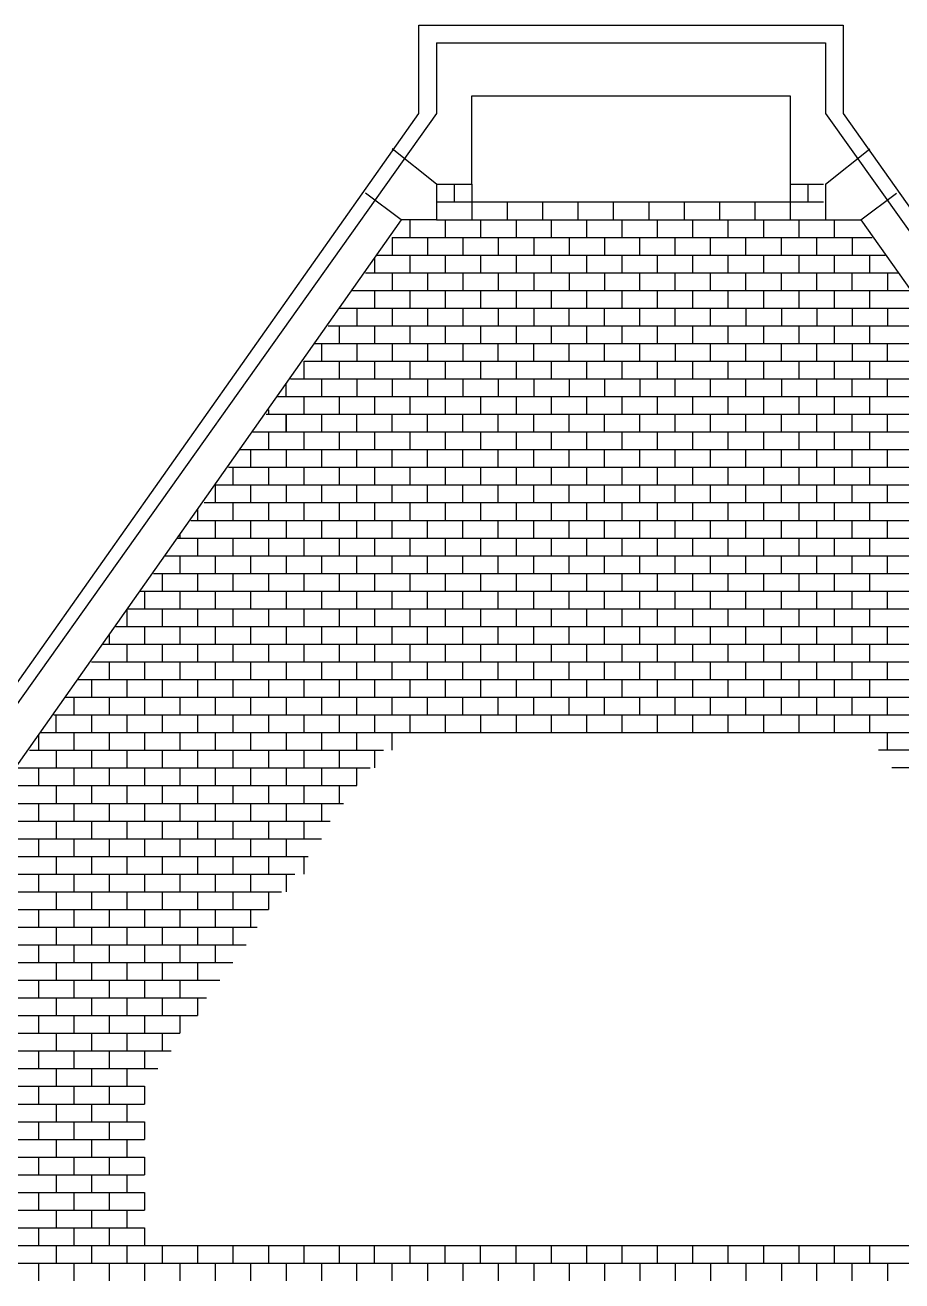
# Model space of a CAD drawing. Extents: x 11 to 301, y 47 to 228.
# Drawn here: x 212.2 to 261.8, y 157 to 228 of the extents above; entities that cross this region are included whole.
import ezdxf

# ---------------------------------------------------------------- set-up
doc = ezdxf.new("R2010")
doc.units = 0
doc.header["$MEASUREMENT"] = 0
doc.layers.add('OHNE_NAMEN', color=5, linetype='CONTINUOUS')

msp = doc.modelspace()

# ---------------------------------------------------------------- linework, layer by layer
at = {"layer": 'OHNE_NAMEN', "color": 5, "linetype": 'CONTINUOUS'}
for p, q in [((234.4999, 223), (234.4999, 227.9999)), ((234.4999, 227.9999), (258.5, 227.9999)), ((258.5, 227.9999), (258.5, 223)), ((195, 167.0001), (234.4999, 223)), ((258.5, 223), (297.9998, 167.0001))]:
    msp.add_line(p, q, dxfattribs=at)
at = {"layer": 'OHNE_NAMEN', "color": 7, "linetype": 'CONTINUOUS'}
for p, q in [((235.5, 227.0002), (235.501, 223.0018)), ((235.501, 227.0016), (257.501, 227.0016)), ((257.4999, 227.0002), (257.501, 223.0018)), ((237.4999, 224.0001), (255.5, 224.0001)), ((237.5002, 219.0009), (237.4999, 224.0001)), ((255.5, 224.0001), (255.5004, 219.0009)), ((235.5, 223), (195, 165.9999)), ((257.4999, 223), (297.9998, 165.9999)), ((235.5, 218.9999), (232.9998, 221.0001)), ((257.4999, 218.9999), (260, 221.0001)), ((235.5, 218.9999), (237.5002, 219.0009)), ((235.5, 218.9999), (235.5, 216.9999)), ((236.5001, 219.0009), (236.5001, 218.0011)), ((237.5006, 219.0013), (237.5006, 218.0015)), ((255.5, 219.0002), (257.375, 219.0002)), ((255.5011, 219.0016), (255.5011, 218.0018)), ((256.5001, 219.0009), (256.5001, 218.0011)), ((257.4999, 218.9999), (257.4999, 216.9999)), ((233.5001, 216.9999), (231.5002, 218.5)), ((235.5, 218.0001), (257.375, 218.0001)), ((237.5002, 218.0011), (237.5002, 217.001)), ((239.5001, 218.0011), (239.5001, 217.001)), ((241.5004, 218.0011), (241.5004, 217.001)), ((243.5003, 218.0011), (243.5003, 217.001)), ((245.5002, 218.0011), (245.5002, 217.001)), ((247.5001, 218.0011), (247.5001, 217.001)), ((249.5, 218.0011), (249.5, 217.001)), ((251.5002, 218.0011), (251.5002, 217.001)), ((253.5001, 218.0011), (253.5001, 217.001)), ((255.5004, 218.0011), (255.5004, 217.001)), ((259.5002, 216.9999), (261.5001, 218.5)), ((233.5001, 216.9999), (199.0002, 168.0002)), ((235.5, 216.9999), (233.5001, 216.9999)), ((234, 216.9999), (234, 215.9998)), ((235.5, 216.9999), (257.4999, 216.9999)), ((236.0002, 216.9999), (236.0002, 215.9998)), ((238.0001, 216.9999), (238.0001, 215.9998)), ((240, 216.9999), (240, 215.9998)), ((241.9999, 216.0005), (241.9999, 217.0003)), ((243.9998, 216.0005), (243.9998, 217.0003)), ((246.0001, 216.0005), (246.0001, 217.0003)), ((247.9999, 216.0005), (247.9999, 217.0003)), ((249.9999, 216.0005), (249.9999, 217.0003)), ((252.0001, 216.0005), (252.0001, 217.0003)), ((254, 216.0005), (254, 217.0003)), ((255.9999, 216.0005), (255.9999, 217.0003)), ((257.4999, 216.9999), (259.5002, 216.9999)), ((258.0001, 216.0005), (258.0001, 217.0003)), ((259.5002, 216.9999), (294.0001, 168.0002)), ((232.9998, 216.0002), (260.1249, 216.0002)), ((233.0002, 215.9998), (233.0002, 215.0001)), ((235.0001, 215.9998), (235.0001, 215.0001)), ((237, 215.9998), (237, 215.0001)), ((239.0002, 215.9998), (239.0002, 215.0001)), ((241.0001, 215.9998), (241.0001, 215.0001)), ((243, 215.9998), (243, 215.0001)), ((244.9999, 215.9998), (244.9999, 214.9997)), ((246.9998, 215.0004), (246.9998, 216.0002)), ((248.9997, 215.0004), (248.9997, 216.0002)), ((251, 215.0004), (251, 216.0002)), ((252.9999, 215.0004), (252.9999, 216.0002)), ((254.9998, 215.0004), (254.9998, 216.0002)), ((257, 215.0004), (257, 216.0002)), ((259.0003, 216.0005), (259.0003, 215.0008)), ((232.0001, 214.8752), (232.0001, 213.9999)), ((232.1249, 215.0001), (260.8749, 215.0001)), ((234, 214.9997), (234, 213.9999)), ((236.0002, 214.9997), (236.0002, 213.9999)), ((238.0001, 214.9997), (238.0001, 213.9999)), ((240, 214.9997), (240, 213.9999)), ((241.9999, 214.0003), (241.9999, 215.0001)), ((243.9998, 214.0003), (243.9998, 215.0001)), ((246.0001, 214.0003), (246.0001, 215.0001)), ((247.9999, 214.0003), (247.9999, 215.0001)), ((249.9999, 214.0003), (249.9999, 215.0001)), ((252.0001, 214.0003), (252.0001, 215.0001)), ((254, 214.0003), (254, 215.0001)), ((255.9999, 214.0003), (255.9999, 215.0001)), ((258.0001, 214.0003), (258.0001, 215.0001)), ((260, 214.0003), (260, 215.0001)), ((231.5002, 213.9999), (261.6249, 213.9999)), ((233.0002, 213.9996), (233.0002, 212.9998)), ((235.0001, 213.9996), (235.0001, 212.9998)), ((237, 213.9996), (237, 212.9998)), ((239.0002, 213.9996), (239.0002, 212.9998)), ((241.0001, 213.9996), (241.0001, 212.9998)), ((243, 213.9996), (243, 212.9998)), ((244.9999, 213.9999), (244.9999, 212.9998)), ((247.0002, 213.0005), (247.0002, 214.0003)), ((249.0001, 213.0005), (249.0001, 214.0003)), ((251, 213.0005), (251, 214.0003)), ((253.0002, 213.0005), (253.0002, 214.0003)), ((255.0001, 213.0005), (255.0001, 214.0003)), ((257, 213.0005), (257, 214.0003)), ((259.0003, 213.0005), (259.0003, 214.0003)), ((261.0005, 214.0007), (261.0005, 213.0009)), ((230.7502, 213.0002), (262.2501, 213.0002)), ((232.0001, 212.9998), (232.0001, 212)), ((234, 212.9998), (234, 212)), ((236.0002, 212.9998), (236.0002, 212)), ((238.0001, 212.9998), (238.0001, 212)), ((240, 212.9998), (240, 212)), ((241.9999, 212.0004), (241.9999, 213.0002)), ((243.9998, 212.0004), (243.9998, 213.0002)), ((246.0001, 212.0004), (246.0001, 213.0002)), ((247.9999, 212.0004), (247.9999, 213.0002)), ((249.9999, 212.0004), (249.9999, 213.0002)), ((252.0001, 212.0004), (252.0001, 213.0002)), ((254, 212.0004), (254, 213.0002)), ((255.9999, 212.0004), (255.9999, 213.0002)), ((258.0001, 212.0004), (258.0001, 213.0002)), ((260, 212.0004), (260, 213.0002)), ((230.0002, 212), (263.0001, 212)), ((230.9999, 211.9997), (230.9999, 210.9999)), ((232.9998, 211.9997), (232.9998, 210.9999)), ((234.9997, 211.9997), (234.9997, 210.9999)), ((237, 211.9997), (237, 210.9999)), ((238.9999, 211.9997), (238.9999, 210.9999)), ((240.9998, 211.9997), (240.9998, 210.9999)), ((242.9997, 211.0006), (242.9997, 212.0004)), ((244.9999, 211.0006), (244.9999, 212.0004)), ((246.9998, 211.0006), (246.9998, 212.0004)), ((248.9997, 211.0006), (248.9997, 212.0004)), ((251, 211.0006), (251, 212.0004)), ((253.0006, 212.0007), (253.0006, 211.001)), ((255.0001, 211.9997), (255.0001, 210.9999)), ((257, 211.9997), (257, 210.9999)), ((258.9999, 211.9997), (258.9999, 210.9999)), ((261.0002, 211.9997), (261.0002, 210.9999)), ((229.3751, 210.9999), (263.6252, 210.9999)), ((230.0002, 210.9999), (230.0002, 209.9998)), ((232.0001, 210.9999), (232.0001, 209.9998)), ((234, 210.9999), (234, 209.9998)), ((236.0002, 210.9999), (236.0002, 209.9998)), ((238.0001, 210.9999), (238.0001, 209.9998)), ((240, 210.9999), (240, 209.9998)), ((241.9999, 210.0005), (241.9999, 211.0003)), ((243.9998, 210.0005), (243.9998, 211.0003)), ((246.0001, 210.0005), (246.0001, 211.0003)), ((247.9999, 210.0005), (247.9999, 211.0003)), ((249.9999, 210.0005), (249.9999, 211.0003)), ((252.0001, 210.0005), (252.0001, 211.0003)), ((254, 210.0005), (254, 211.0003)), ((255.9999, 210.0005), (255.9999, 211.0003)), ((258.0001, 210.0005), (258.0001, 211.0003)), ((260, 210.0005), (260, 211.0003)), ((228.625, 210.0001), (264.3748, 210.0001)), ((229, 209.9998), (229, 209)), ((230.9999, 209.9998), (230.9999, 209)), ((232.9998, 209.9998), (232.9998, 209)), ((235.0001, 209.9998), (235.0001, 209)), ((237, 209.9998), (237, 209)), ((238.9999, 209.0004), (238.9999, 210.0001)), ((241.0001, 209.0004), (241.0001, 210.0001)), ((243, 209.0004), (243, 210.0001)), ((244.9999, 209.0004), (244.9999, 210.0001)), ((247.0002, 209.0004), (247.0002, 210.0001)), ((249.0004, 210.0005), (249.0004, 209.0007)), ((251, 209.0004), (251, 210.0001)), ((252.9999, 209.0004), (252.9999, 210.0001)), ((254.9998, 209.0004), (254.9998, 210.0001)), ((257, 209.0004), (257, 210.0001)), ((259.0003, 210.0005), (259.0003, 209.0007)), ((260.9998, 209.0004), (260.9998, 210.0001)), ((227.9999, 209), (265, 209)), ((227.9999, 209), (227.9999, 207.9999)), ((230.0002, 209), (230.0002, 207.9999)), ((232.0001, 209), (232.0001, 207.9999)), ((234, 209), (234, 207.9999)), ((236.0002, 209), (236.0002, 207.9999)), ((238.0001, 209), (238.0001, 207.9999)), ((240, 209), (240, 207.9999)), ((241.9999, 208.0006), (241.9999, 209.0004)), ((243.9998, 208.0006), (243.9998, 209.0004)), ((246.0001, 208.0006), (246.0001, 209.0004)), ((247.9999, 208.0006), (247.9999, 209.0004)), ((249.9999, 208.0006), (249.9999, 209.0004)), ((252.0001, 208.0006), (252.0001, 209.0004)), ((254, 208.0006), (254, 209.0004)), ((255.9999, 208.0006), (255.9999, 209.0004)), ((258.0001, 208.0006), (258.0001, 209.0004)), ((260, 208.0006), (260, 209.0004)), ((227.0002, 207.0001), (227.0002, 207.7501)), ((227.2499, 207.9999), (265.75, 207.9999)), ((229, 207.9999), (229, 207.0001)), ((230.9999, 207.9999), (230.9999, 207.0001)), ((232.9998, 207.9999), (232.9998, 207.0001)), ((235.0001, 207.9999), (235.0001, 207.0001)), ((237, 207.9999), (237, 207.0001)), ((239.0002, 207.9999), (239.0002, 207.0001)), ((241.0001, 207.9999), (241.0001, 207.0001)), ((243, 207.9999), (243, 207.0001)), ((244.9999, 207.9999), (244.9999, 207.0001)), ((246.9998, 207.9999), (246.9998, 207.0001)), ((249.0001, 207.0005), (249.0001, 208.0002)), ((251, 207.0005), (251, 208.0002)), ((253.0002, 207.0005), (253.0002, 208.0002)), ((255.0005, 208.0006), (255.0005, 207.0008)), ((257, 207.0005), (257, 208.0002)), ((258.9999, 207.0005), (258.9999, 208.0002)), ((261.0002, 207.0005), (261.0002, 208.0002)), ((226.4999, 207.0001), (266.5, 207.0001)), ((227.9999, 206.9998), (227.9999, 206)), ((230.0002, 206.9998), (230.0002, 206)), ((232.0001, 206.9998), (232.0001, 206)), ((234, 206.9998), (234, 206)), ((236.0002, 206.9998), (236.0002, 206)), ((238.0001, 206.9998), (238.0001, 206)), ((240, 206.9998), (240, 206)), ((241.9999, 206.0003), (241.9999, 207.0001)), ((243.9998, 206.0003), (243.9998, 207.0001)), ((246.0001, 206.0003), (246.0001, 207.0001)), ((247.9999, 206.0003), (247.9999, 207.0001)), ((249.9999, 206.0003), (249.9999, 207.0001)), ((252.0001, 206.0003), (252.0001, 207.0001)), ((254, 206.0003), (254, 207.0001)), ((255.9999, 206.0003), (255.9999, 207.0001)), ((258.0001, 206.0003), (258.0001, 207.0001)), ((260, 206.0003), (260, 207.0001)), ((225.8751, 206), (267.25, 206)), ((226, 206.2501), (226, 206)), ((226.9998, 205.0006), (226.9998, 206.0003)), ((227.0002, 206), (227.0002, 205.0002)), ((229, 206), (229, 205.0002)), ((230.9999, 205.0009), (230.9999, 206.0007)), ((233.0002, 205.0009), (233.0002, 206.0007)), ((235.0001, 205.0009), (235.0001, 206.0007)), ((237.0004, 205.0009), (237.0004, 206.0007)), ((239.0002, 205.0009), (239.0002, 206.0007)), ((241.0001, 205.0009), (241.0001, 206.0007)), ((243, 205.0009), (243, 206.0007)), ((245.0003, 205.0009), (245.0003, 206.0007)), ((247.0002, 205.0009), (247.0002, 206.0007)), ((249.0001, 205.0009), (249.0001, 206.0007)), ((251.0003, 205.0009), (251.0003, 206.0007)), ((253.0002, 205.0009), (253.0002, 206.0007)), ((255.0001, 205.0009), (255.0001, 206.0007)), ((257, 205.0009), (257, 206.0007)), ((259.0003, 205.0009), (259.0003, 206.0007)), ((260.9998, 205.0006), (260.9998, 206.0003)), ((225.1251, 204.9999), (267.8751, 204.9999)), ((226, 204.9999), (226, 204.0001)), ((227.9999, 204.9999), (227.9999, 204.0001)), ((230.0002, 204.9999), (230.0002, 204.0001)), ((232.0001, 204.9999), (232.0001, 204.0001)), ((234, 204.9999), (234, 204.0001)), ((236.0002, 204.9999), (236.0002, 204.0001)), ((238.0001, 204.9999), (238.0001, 204.0001)), ((240, 204.9999), (240, 204.0001)), ((241.9999, 204.0004), (241.9999, 205.0002)), ((243.9998, 204.0004), (243.9998, 205.0002)), ((246.0001, 204.0004), (246.0001, 205.0002)), ((247.9999, 204.0004), (247.9999, 205.0002)), ((249.9999, 204.0004), (249.9999, 205.0002)), ((252.0001, 204.0004), (252.0001, 205.0002)), ((254, 204.0004), (254, 205.0002)), ((255.9999, 204.0004), (255.9999, 205.0002)), ((258.0001, 204.0004), (258.0001, 205.0002)), ((260, 204.0004), (260, 205.0002)), ((224.3751, 204.0001), (268.6251, 204.0001)), ((224.9999, 204.0001), (224.9999, 203)), ((227.0002, 204.0001), (227.0002, 203)), ((229, 204.0001), (229, 203)), ((230.9999, 203.0007), (230.9999, 204.0004)), ((233.0002, 203.0007), (233.0002, 204.0004)), ((235.0001, 203.0007), (235.0001, 204.0004)), ((237.0004, 203.0007), (237.0004, 204.0004)), ((239.0002, 203.0007), (239.0002, 204.0004)), ((241.0001, 203.0007), (241.0001, 204.0004)), ((243, 203.0007), (243, 204.0004)), ((245.0003, 203.0007), (245.0003, 204.0004)), ((247.0002, 203.0007), (247.0002, 204.0004)), ((249.0001, 203.0007), (249.0001, 204.0004)), ((251.0003, 203.0007), (251.0003, 204.0004)), ((253.0002, 203.0007), (253.0002, 204.0004)), ((255.0001, 203.0007), (255.0001, 204.0004)), ((257, 203.0007), (257, 204.0004)), ((259.0003, 203.0007), (259.0003, 204.0004)), ((260.9998, 203.0007), (260.9998, 204.0004)), ((223.75, 203), (269.3751, 203)), ((224.0001, 203), (224.0001, 202.0002)), ((226, 203), (226, 202.0002)), ((227.9999, 203), (227.9999, 201.9999)), ((230.0002, 203), (230.0002, 201.9999)), ((232.0001, 203), (232.0001, 201.9999)), ((234, 203), (234, 201.9999)), ((236.0002, 203), (236.0002, 201.9999)), ((238.0001, 203), (238.0001, 201.9999)), ((240, 203), (240, 201.9999)), ((241.9999, 202.0005), (241.9999, 203.0003)), ((243.9998, 202.0005), (243.9998, 203.0003)), ((246.0001, 202.0005), (246.0001, 203.0003)), ((247.9999, 202.0005), (247.9999, 203.0003)), ((249.9999, 202.0005), (249.9999, 203.0003)), ((252.0001, 202.0005), (252.0001, 203.0003)), ((254, 202.0005), (254, 203.0003)), ((255.9999, 202.0005), (255.9999, 203.0003)), ((258.0001, 202.0005), (258.0001, 203.0003)), ((260, 202.0005), (260, 203.0003)), ((223, 202.0002), (223, 201.0001)), ((223, 201.9999), (269.9999, 201.9999)), ((224.9999, 202.0002), (224.9999, 201.0001)), ((227.0002, 202.0002), (227.0002, 201.0001)), ((229, 202.0002), (229, 201.0001)), ((230.9999, 201.0008), (230.9999, 202.0005)), ((233.0002, 201.0008), (233.0002, 202.0005)), ((235.0001, 201.0008), (235.0001, 202.0005)), ((237.0004, 201.0008), (237.0004, 202.0005)), ((239.0002, 201.0008), (239.0002, 202.0005)), ((241.0001, 201.0008), (241.0001, 202.0005)), ((243, 201.0008), (243, 202.0005)), ((245.0003, 201.0008), (245.0003, 202.0005)), ((247.0002, 201.0008), (247.0002, 202.0005)), ((249.0001, 201.0008), (249.0001, 202.0005)), ((251.0003, 201.0008), (251.0003, 202.0005)), ((253.0002, 201.0008), (253.0002, 202.0005)), ((255.0001, 201.0008), (255.0001, 202.0005)), ((257, 201.0008), (257, 202.0005)), ((259.0003, 201.0008), (259.0003, 202.0005)), ((260.9998, 201.0008), (260.9998, 202.0005)), ((222.3749, 201.0001), (270.625, 201.0001)), ((224.0001, 200.9997), (224.0001, 200)), ((226, 200.9997), (226, 200)), ((227.9999, 201.0001), (227.9999, 200)), ((230.0002, 201.0001), (230.0002, 200)), ((232.0001, 201.0001), (232.0001, 200)), ((234, 201.0001), (234, 200)), ((236.0002, 201.0001), (236.0002, 200)), ((238.0001, 201.0001), (238.0001, 200)), ((240, 201.0001), (240, 200)), ((241.9999, 200.0007), (241.9999, 201.0004)), ((243.9998, 200.0007), (243.9998, 201.0004)), ((246.0001, 200.0007), (246.0001, 201.0004)), ((247.9999, 200.0007), (247.9999, 201.0004)), ((249.9999, 200.0007), (249.9999, 201.0004)), ((252.0001, 200.0007), (252.0001, 201.0004)), ((254, 200.0007), (254, 201.0004)), ((255.9999, 200.0007), (255.9999, 201.0004)), ((258.0001, 200.0007), (258.0001, 201.0004)), ((260, 200.0007), (260, 201.0004)), ((221.9999, 200.6251), (222.0002, 200)), ((221.6249, 200), (271.375, 200)), ((223, 200), (223, 199.0002)), ((224.9999, 200), (224.9999, 199.0002)), ((227.0002, 200), (227.0002, 199.0002)), ((229, 200), (229, 199.0002)), ((230.9999, 199.0009), (230.9999, 200.0007)), ((233.0002, 199.0009), (233.0002, 200.0007)), ((235.0001, 199.0009), (235.0001, 200.0007)), ((237.0004, 199.0009), (237.0004, 200.0007)), ((239.0002, 199.0009), (239.0002, 200.0007)), ((241.0001, 199.0009), (241.0001, 200.0007)), ((243, 199.0009), (243, 200.0007)), ((245.0003, 199.0009), (245.0003, 200.0007)), ((247.0002, 199.0009), (247.0002, 200.0007)), ((249.0001, 199.0009), (249.0001, 200.0007)), ((251.0003, 199.0009), (251.0003, 200.0007)), ((253.0002, 199.0009), (253.0002, 200.0007)), ((255.0001, 199.0009), (255.0001, 200.0007)), ((257, 199.0009), (257, 200.0007)), ((259.0003, 199.0009), (259.0003, 200.0007)), ((260.9998, 199.0005), (260.9998, 200.0003)), ((220.8749, 199.0002), (272.0001, 199.0002)), ((221.0001, 199.2499), (221.0001, 199.0002)), ((222.0002, 198.9998), (222.0002, 198.0001)), ((224.0001, 198.9998), (224.0001, 198.0001)), ((226, 198.9998), (226, 198.0001)), ((227.9999, 198.9998), (227.9999, 198.0001)), ((230.0002, 198.9998), (230.0002, 198.0001)), ((232.0001, 198.9998), (232.0001, 198.0001)), ((234, 198.9998), (234, 198.0001)), ((236.0002, 198.9998), (236.0002, 198.0001)), ((238.0001, 198.9998), (238.0001, 198.0001)), ((240, 198.9998), (240, 198.0001)), ((241.9999, 198.0004), (241.9999, 199.0002)), ((243.9998, 198.0004), (243.9998, 199.0002)), ((246.0001, 198.0004), (246.0001, 199.0002)), ((247.9999, 198.0004), (247.9999, 199.0002)), ((249.9999, 198.0004), (249.9999, 199.0002)), ((252.0001, 198.0004), (252.0001, 199.0002)), ((254, 198.0004), (254, 199.0002)), ((255.9999, 198.0004), (255.9999, 199.0002)), ((258.0001, 198.0004), (258.0001, 199.0002)), ((260, 198.0004), (260, 199.0002)), ((220.1249, 198.0001), (272.875, 198.0001)), ((221.0001, 198.0001), (221.0001, 196.9999)), ((223, 198.0001), (223, 196.9999)), ((224.9999, 198.0001), (224.9999, 196.9999)), ((227.0002, 198.0001), (227.0002, 196.9999)), ((229, 198.0001), (229, 196.9999)), ((230.9999, 197.001), (230.9999, 198.0008)), ((233.0002, 197.001), (233.0002, 198.0008)), ((235.0001, 197.001), (235.0001, 198.0008)), ((237.0004, 197.001), (237.0004, 198.0008)), ((239.0002, 197.001), (239.0002, 198.0008)), ((241.0001, 197.001), (241.0001, 198.0008)), ((243, 197.001), (243, 198.0008)), ((245.0003, 197.001), (245.0003, 198.0008)), ((247.0002, 197.001), (247.0002, 198.0008)), ((249.0001, 197.001), (249.0001, 198.0008)), ((251.0003, 197.001), (251.0003, 198.0008)), ((253.0002, 197.001), (253.0002, 198.0008)), ((255.0001, 197.001), (255.0001, 198.0008)), ((257, 197.001), (257, 198.0008)), ((259.0003, 197.001), (259.0003, 198.0008)), ((260.9998, 197.0006), (260.9998, 198.0004)), ((219.5001, 196.9999), (273.5001, 196.9999)), ((220, 196.9999), (220, 196.0002)), ((222.0002, 196.9999), (222.0002, 196.0002)), ((224.0001, 196.9999), (224.0001, 196.0002)), ((226, 196.9999), (226, 196.0002)), ((227.9999, 196.9999), (227.9999, 196.0002)), ((230.0002, 196.9999), (230.0002, 196.0002)), ((232.0001, 196.9999), (232.0001, 196.0002)), ((234, 196.9999), (234, 196.0002)), ((236.0002, 196.9999), (236.0002, 196.0002)), ((238.0001, 196.9999), (238.0001, 196.0002)), ((240, 196.9999), (240, 196.0002)), ((241.9999, 196.0005), (241.9999, 197.0003)), ((243.9998, 196.0005), (243.9998, 197.0003)), ((246.0001, 196.0005), (246.0001, 197.0003)), ((247.9999, 196.0005), (247.9999, 197.0003)), ((249.9999, 196.0005), (249.9999, 197.0003)), ((252.0001, 196.0005), (252.0001, 197.0003)), ((254, 196.0005), (254, 197.0003)), ((255.9999, 196.0005), (255.9999, 197.0003)), ((258.0001, 196.0005), (258.0001, 197.0003)), ((260, 196.0005), (260, 197.0003)), ((218.7501, 196.0002), (274.2501, 196.0002)), ((218.9999, 196.0002), (218.9999, 195)), ((221.0001, 196.0002), (221.0001, 195)), ((223, 196.0002), (223, 195)), ((224.9999, 196.0002), (224.9999, 195)), ((227.0002, 196.0002), (227.0002, 195)), ((229, 196.0002), (229, 195)), ((230.9999, 195.0007), (230.9999, 196.0005)), ((233.0002, 195.0007), (233.0002, 196.0005)), ((235.0001, 195.0007), (235.0001, 196.0005)), ((237.0004, 195.0007), (237.0004, 196.0005)), ((239.0002, 195.0007), (239.0002, 196.0005)), ((241.0001, 195.0007), (241.0001, 196.0005)), ((243, 195.0007), (243, 196.0005)), ((245.0003, 195.0007), (245.0003, 196.0005)), ((247.0002, 195.0007), (247.0002, 196.0005)), ((249.0001, 195.0007), (249.0001, 196.0005)), ((251.0003, 195.0007), (251.0003, 196.0005)), ((253.0002, 195.0007), (253.0002, 196.0005)), ((255.0001, 195.0007), (255.0001, 196.0005)), ((257, 195.0007), (257, 196.0005)), ((259.0003, 195.0007), (259.0003, 196.0005)), ((260.9998, 195.0007), (260.9998, 196.0005)), ((218.0001, 195), (275.0002, 195)), ((218.0001, 195), (218.0001, 194.0003)), ((220, 195), (220, 194.0003)), ((222.0002, 195), (222.0002, 194.0003)), ((224.0001, 195), (224.0001, 194.0003)), ((226, 195), (226, 194.0003)), ((227.9999, 195), (227.9999, 193.9999)), ((230.0002, 195), (230.0002, 193.9999)), ((232.0001, 195), (232.0001, 193.9999)), ((234, 195), (234, 193.9999)), ((236.0002, 195), (236.0002, 193.9999)), ((238.0001, 195), (238.0001, 193.9999)), ((240, 195), (240, 193.9999)), ((241.9999, 194.0006), (241.9999, 195.0004)), ((243.9998, 194.0006), (243.9998, 195.0004)), ((246.0001, 194.0006), (246.0001, 195.0004)), ((247.9999, 194.0006), (247.9999, 195.0004)), ((249.9999, 194.0006), (249.9999, 195.0004)), ((252.0001, 194.0006), (252.0001, 195.0004)), ((254, 194.0006), (254, 195.0004)), ((255.9999, 194.0006), (255.9999, 195.0004)), ((258.0001, 194.0006), (258.0001, 195.0004)), ((260, 194.0006), (260, 195.0004)), ((217.375, 193.9999), (275.6249, 193.9999)), ((218.9999, 193.9999), (218.9999, 193.0001)), ((221.0001, 193.9999), (221.0001, 193.0001)), ((223, 193.9999), (223, 193.0001)), ((224.9999, 193.9999), (224.9999, 193.0001)), ((227.0002, 193.9999), (227.0002, 193.0001)), ((229, 193.9999), (229, 193.0001)), ((230.9999, 193.0008), (230.9999, 194.0006)), ((233.0002, 193.0008), (233.0002, 194.0006)), ((235.0001, 193.0008), (235.0001, 194.0006)), ((237.0004, 193.0008), (237.0004, 194.0006)), ((239.0002, 193.0008), (239.0002, 194.0006)), ((241.0001, 193.0008), (241.0001, 194.0006)), ((243, 193.0008), (243, 194.0006)), ((245.0003, 193.0008), (245.0003, 194.0006)), ((247.0002, 193.0008), (247.0002, 194.0006)), ((249.0001, 193.0008), (249.0001, 194.0006)), ((251.0003, 193.0008), (251.0003, 194.0006)), ((253.0002, 193.0008), (253.0002, 194.0006)), ((255.0001, 193.0008), (255.0001, 194.0006)), ((257, 193.0008), (257, 194.0006)), ((259.0003, 193.0008), (259.0003, 194.0006)), ((260.9998, 193.0008), (260.9998, 194.0006)), ((216.9999, 193.5), (216.9999, 193.0001)), ((216.6249, 193.0001), (276.25, 193.0001)), ((218.0001, 192.9998), (218.0001, 192)), ((220, 192.9998), (220, 192)), ((222.0002, 192.9998), (222.0002, 192)), ((224.0001, 192.9998), (224.0001, 192)), ((226, 192.9998), (226, 192)), ((227.9999, 193.0001), (227.9999, 192)), ((230.0002, 193.0001), (230.0002, 192)), ((232.0001, 193.0001), (232.0001, 192)), ((234, 193.0001), (234, 192)), ((236.0002, 193.0001), (236.0002, 192)), ((238.0001, 193.0001), (238.0001, 192)), ((240, 193.0001), (240, 192)), ((241.9999, 192.0007), (241.9999, 193.0005)), ((243.9998, 192.0007), (243.9998, 193.0005)), ((246.0001, 192.0007), (246.0001, 193.0005)), ((247.9999, 192.0007), (247.9999, 193.0005)), ((249.9999, 192.0007), (249.9999, 193.0005)), ((252.0001, 192.0007), (252.0001, 193.0005)), ((254, 192.0007), (254, 193.0005)), ((255.9999, 192.0007), (255.9999, 193.0005)), ((258.0001, 192.0007), (258.0001, 193.0005)), ((260, 192.0007), (260, 193.0005)), ((216.0002, 192), (277.0001, 192)), ((216.9999, 192), (216.9999, 190.9999)), ((218.9999, 192), (218.9999, 190.9999)), ((221.0001, 192), (221.0001, 190.9999)), ((223, 192), (223, 190.9999)), ((224.9999, 192), (224.9999, 190.9999)), ((227.0002, 192), (227.0002, 190.9999)), ((229, 192), (229, 190.9999)), ((230.9999, 191.0009), (230.9999, 192.0007)), ((233.0002, 191.0009), (233.0002, 192.0007)), ((235.0001, 191.0009), (235.0001, 192.0007)), ((237.0004, 191.0009), (237.0004, 192.0007)), ((239.0002, 191.0009), (239.0002, 192.0007)), ((241.0001, 191.0009), (241.0001, 192.0007)), ((243, 191.0009), (243, 192.0007)), ((245.0003, 191.0009), (245.0003, 192.0007)), ((247.0002, 191.0009), (247.0002, 192.0007)), ((249.0001, 191.0009), (249.0001, 192.0007)), ((251.0003, 191.0009), (251.0003, 192.0007)), ((253.0002, 191.0009), (253.0002, 192.0007)), ((255.0001, 191.0009), (255.0001, 192.0007)), ((257, 191.0009), (257, 192.0007)), ((259.0003, 191.0009), (259.0003, 192.0007)), ((260.9998, 191.0006), (260.9998, 192.0004)), ((215.2502, 190.9999), (277.7501, 190.9999)), ((216.0002, 190.9999), (216.0002, 190.0001)), ((218.0001, 190.9999), (218.0001, 190.0001)), ((220, 190.9999), (220, 190.0001)), ((222.0002, 190.9999), (222.0002, 190.0001)), ((224.0001, 190.9999), (224.0001, 190.0001)), ((226, 190.9999), (226, 190.0001)), ((227.9999, 190.9999), (227.9999, 190.0001)), ((230.0002, 190.9999), (230.0002, 190.0001)), ((232.0001, 190.9999), (232.0001, 190.0001)), ((234, 190.9999), (234, 190.0001)), ((236.0002, 190.9999), (236.0002, 190.0001)), ((238.0001, 190.9999), (238.0001, 190.0001)), ((240, 190.9999), (240, 190.0001)), ((241.9999, 190.0005), (241.9999, 191.0002)), ((243.9998, 190.0005), (243.9998, 191.0002)), ((246.0001, 190.0005), (246.0001, 191.0002)), ((247.9999, 190.0005), (247.9999, 191.0002)), ((249.9999, 190.0005), (249.9999, 191.0002)), ((252.0001, 190.0005), (252.0001, 191.0002)), ((254, 190.0005), (254, 191.0002)), ((255.9999, 190.0005), (255.9999, 191.0002)), ((258.0001, 190.0005), (258.0001, 191.0002)), ((260, 190.0005), (260, 191.0002)), ((214.5002, 190.0001), (278.5001, 190.0001)), ((215.0001, 190.0001), (215.0001, 189)), ((216.9999, 190.0001), (216.9999, 189)), ((218.9999, 190.0001), (218.9999, 189)), ((221.0001, 190.0001), (221.0001, 189)), ((223, 190.0001), (223, 189)), ((224.9999, 190.0001), (224.9999, 189)), ((227.0002, 190.0001), (227.0002, 189)), ((229, 190.0001), (229, 189)), ((230.9999, 189.0007), (230.9999, 190.0005)), ((233.0002, 189.0007), (233.0002, 190.0005)), ((235.0001, 189.0007), (235.0001, 190.0005)), ((237.0004, 189.0007), (237.0004, 190.0005)), ((239.0002, 189.0007), (239.0002, 190.0005)), ((241.0001, 189.0007), (241.0001, 190.0005)), ((243, 189.0007), (243, 190.0005)), ((245.0003, 189.0007), (245.0003, 190.0005)), ((247.0002, 189.0007), (247.0002, 190.0005)), ((249.0001, 189.0007), (249.0001, 190.0005)), ((251.0003, 189.0007), (251.0003, 190.0005)), ((253.0002, 189.0007), (253.0002, 190.0005)), ((255.0001, 189.0007), (255.0001, 190.0005)), ((257, 189.0007), (257, 190.0005)), ((259.0003, 189.0007), (259.0003, 190.0005)), ((260.9998, 189.0007), (260.9998, 190.0005)), ((213.8751, 189), (279.1252, 189)), ((213.9999, 187.9999), (213.9999, 189)), ((216.0002, 189), (216.0002, 188.0002)), ((218.0001, 189), (218.0001, 188.0002)), ((220, 189), (220, 188.0002)), ((222.0002, 189), (222.0002, 188.0002)), ((224.0001, 189), (224.0001, 188.0002)), ((226, 189), (226, 188.0002)), ((227.9999, 189), (227.9999, 188.0002)), ((230.0002, 189), (230.0002, 188.0002)), ((232.0001, 189), (232.0001, 188.0002)), ((234, 189), (234, 188.0002)), ((236.0002, 189), (236.0002, 188.0002)), ((238.0001, 189), (238.0001, 188.0002)), ((240, 189), (240, 188.0002)), ((241.9999, 188.0006), (241.9999, 189.0004)), ((243.9998, 188.0006), (243.9998, 189.0004)), ((246.0001, 188.0006), (246.0001, 189.0004)), ((247.9999, 188.0006), (247.9999, 189.0004)), ((249.9999, 188.0006), (249.9999, 189.0004)), ((252.0001, 188.0006), (252.0001, 189.0004)), ((254, 188.0006), (254, 189.0004)), ((255.9999, 188.0006), (255.9999, 189.0004)), ((258.0001, 188.0006), (258.0001, 189.0004)), ((260, 188.0006), (260, 189.0004)), ((213.0002, 187.875), (213.0002, 187.0001)), ((213.125, 187.9999), (279.8748, 187.9999)), ((215.0001, 188.0002), (215.0001, 187.0001)), ((216.9999, 188.0002), (216.9999, 187.0001)), ((218.9999, 188.0002), (218.9999, 187.0001)), ((221.0001, 188.0002), (221.0001, 187.0001)), ((223, 188.0002), (223, 187.0001)), ((224.9999, 188.0002), (224.9999, 187.0001)), ((227.0002, 188.0002), (227.0002, 187.0001)), ((229, 188.0002), (229, 187.0001)), ((230.9999, 187.0008), (230.9999, 188.0006)), ((233.0002, 187.0008), (233.0002, 188.0006)), ((260.9998, 187.0008), (260.9998, 188.0006)), ((212.4999, 187.0001), (232.4999, 186.9997)), ((213.9999, 186.9997), (213.9999, 186)), ((215.9998, 186.9997), (215.9998, 186)), ((218.0001, 186.9997), (218.0001, 186)), ((220, 186.9997), (220, 186)), ((221.9999, 186.9997), (221.9999, 186)), ((224.0001, 187.0001), (224.0001, 186)), ((226, 187.0001), (226, 186)), ((227.9999, 187.0001), (227.9999, 186)), ((230.0002, 187.0001), (230.0002, 186)), ((232.0001, 187.0008), (232.0001, 186.0007)), ((280.4999, 187.0001), (260.4999, 187.0008)), ((211.7499, 186), (231.7499, 186)), ((213.0002, 186), (213.0002, 185.0002)), ((215.0001, 186), (215.0001, 185.0002)), ((216.9999, 186), (216.9999, 185.0002)), ((218.9999, 186), (218.9999, 185.0002)), ((221.0001, 186), (221.0001, 185.0002)), ((223, 186), (223, 185.0002)), ((224.9999, 186), (224.9999, 185.0002)), ((227.0002, 186), (227.0002, 185.0002)), ((229, 186), (229, 185.0002)), ((230.9999, 185.0005), (230.9999, 186.0007)), ((281.25, 186), (261.2499, 186)), ((210.9999, 185.0002), (230.9999, 184.9998)), ((213.9999, 184.9998), (213.9999, 184.0001)), ((215.9998, 184.9998), (215.9998, 184.0001)), ((218.0001, 184.9998), (218.0001, 184.0001)), ((220, 184.9998), (220, 184.0001)), ((221.9999, 184.9998), (221.9999, 184.0001)), ((224.0001, 185.0002), (224.0001, 184.0001)), ((226, 185.0002), (226, 184.0001)), ((227.9999, 185.0002), (227.9999, 184.0001)), ((230.0002, 185.0002), (230.0002, 184.0001)), ((210.2499, 184.0001), (230.2499, 184.0001)), ((213.0002, 184.0001), (213.0002, 182.9999)), ((215.0001, 184.0001), (215.0001, 182.9999)), ((216.9999, 184.0001), (216.9999, 182.9999)), ((218.9999, 184.0001), (218.9999, 182.9999)), ((221.0001, 184.0001), (221.0001, 182.9999)), ((223, 184.0001), (223, 182.9999)), ((224.9999, 184.0001), (224.9999, 182.9999)), ((227.0002, 184.0001), (227.0002, 182.9999)), ((229, 184.0001), (229, 182.9999)), ((209.4999, 182.9999), (229.4999, 183.001)), ((213.9999, 182.9999), (213.9999, 182.0002)), ((215.9998, 182.9999), (215.9998, 182.0002)), ((218.0001, 182.9999), (218.0001, 182.0002)), ((220, 182.9999), (220, 182.0002)), ((221.9999, 182.9999), (221.9999, 182.0002)), ((224.0001, 182.9999), (224.0001, 182.0002)), ((226, 182.9999), (226, 182.0002)), ((227.9999, 182.9999), (227.9999, 182.0002)), ((209, 182.0002), (229, 181.9998)), ((213.0002, 182.0002), (213.0002, 181)), ((215.0001, 182.0002), (215.0001, 181)), ((216.9999, 182.0002), (216.9999, 181)), ((218.9999, 182.0002), (218.9999, 181)), ((221.0001, 182.0002), (221.0001, 181)), ((223, 182.0002), (223, 181)), ((224.9999, 182.0002), (224.9999, 181)), ((227.0002, 182.0002), (227.0002, 181)), ((209, 181), (228.25, 181)), ((213.9999, 181), (213.9999, 180.0003)), ((215.9998, 181), (215.9998, 180.0003)), ((218.0001, 181), (218.0001, 180.0003)), ((220, 181), (220, 180.0003)), ((221.9999, 181), (221.9999, 180.0003)), ((224.0001, 181), (224.0001, 179.9999)), ((226, 181), (226, 179.9999)), ((227.9999, 181), (227.9999, 179.9999)), ((209, 179.9999), (227.5, 180.0006)), ((213.0002, 179.9999), (213.0002, 179.0001)), ((215.0001, 179.9999), (215.0001, 179.0001)), ((216.9999, 179.9999), (216.9999, 179.0001)), ((218.9999, 179.9999), (218.9999, 179.0001)), ((221.0001, 179.9999), (221.0001, 179.0001)), ((223, 179.9999), (223, 179.0001)), ((224.9999, 179.9999), (224.9999, 179.0001)), ((227.0002, 179.9999), (227.0002, 179.0001)), ((206.75, 179.0001), (226.75, 179.0009)), ((213.9999, 178.9998), (213.9999, 178)), ((215.9998, 178.9998), (215.9998, 178)), ((218.0001, 178.9998), (218.0001, 178)), ((220, 178.9998), (220, 178)), ((221.9999, 178.9998), (221.9999, 178)), ((224.0001, 179.0001), (224.0001, 178)), ((226, 179.0001), (226, 178)), ((206, 178), (226, 178.0007)), ((213.0002, 178), (213.0002, 176.9999)), ((215.0001, 178), (215.0001, 176.9999)), ((216.9999, 178), (216.9999, 176.9999)), ((218.9999, 178), (218.9999, 176.9999)), ((221.0001, 178), (221.0001, 176.9999)), ((223, 178), (223, 176.9999)), ((224.9999, 178), (224.9999, 176.9999)), ((205.3749, 176.9999), (225.3749, 177.0009)), ((213.9999, 176.9999), (213.9999, 176.0001)), ((215.9998, 176.9999), (215.9998, 176.0001)), ((218.0001, 176.9999), (218.0001, 176.0001)), ((220, 176.9999), (220, 176.0001)), ((221.9999, 176.9999), (221.9999, 176.0001)), ((224.0001, 176.9999), (224.0001, 176.0001)), ((204.7501, 176.0001), (224.7501, 176.0008)), ((213.0002, 176.0001), (213.0002, 175)), ((215.0001, 176.0001), (215.0001, 175)), ((216.9999, 176.0001), (216.9999, 175)), ((218.9999, 176.0001), (218.9999, 175)), ((221.0001, 176.0001), (221.0001, 175)), ((223, 176.0001), (223, 175)), ((204.0001, 175), (224.0001, 175.0007)), ((213.9999, 175), (213.9999, 174.0002)), ((215.9998, 175), (215.9998, 174.0002)), ((218.0001, 175), (218.0001, 174.0002)), ((220, 175), (220, 174.0002)), ((221.9999, 175), (221.9999, 174.0002)), ((203.2501, 173.9999), (223.2501, 174.0009)), ((213.0002, 173.9999), (213.0002, 173.0001)), ((215.0001, 173.9999), (215.0001, 173.0001)), ((216.9999, 173.9999), (216.9999, 173.0001)), ((218.9999, 173.9999), (218.9999, 173.0001)), ((221.0001, 173.9999), (221.0001, 173.0001)), ((202.5001, 173.0001), (222.5001, 173.0008)), ((213.9999, 172.9998), (213.9999, 172)), ((215.9998, 172.9998), (215.9998, 172)), ((218.0001, 172.9998), (218.0001, 172)), ((220, 172.9998), (220, 172)), ((221.9999, 172.9998), (221.9999, 172)), ((201.9999, 172), (221.9999, 172.0007)), ((213.0002, 172), (213.0002, 171.0002)), ((215.0001, 172), (215.0001, 171.0002)), ((216.9999, 172), (216.9999, 171.0002)), ((218.9999, 172), (218.9999, 171.0002)), ((221.0001, 172), (221.0001, 171.0002)), ((201.0001, 170.9999), (221.0001, 171.0006)), ((213.9999, 170.9999), (213.9999, 170.0001)), ((215.9998, 170.9999), (215.9998, 170.0001)), ((218.0001, 170.9999), (218.0001, 170.0001)), ((220, 170.9999), (220, 170.0001)), ((200.4998, 170.0001), (220.4999, 170.0008)), ((213.0002, 170.0001), (213.0002, 169)), ((215.0001, 170.0001), (215.0001, 169)), ((216.9999, 170.0001), (216.9999, 169)), ((218.9999, 170.0001), (218.9999, 169)), ((199.7502, 169), (219.7502, 169.0007)), ((213.9999, 169), (213.9999, 168.0002)), ((215.9998, 169), (215.9998, 168.0002)), ((218.0001, 169), (218.0001, 168.0002)), ((199.0002, 168.0002), (219.0002, 168.0002)), ((213.0002, 168.0002), (213.0002, 167.0001)), ((215.0001, 168.0002), (215.0001, 167.0001)), ((216.9999, 168.0002), (216.9999, 167.0001)), ((218.9999, 168.0002), (218.9999, 167.0001)), ((199.0002, 167.0001), (219.0002, 167.0004)), ((213.9999, 166.9997), (213.9999, 165.9999)), ((215.9998, 166.9997), (215.9998, 165.9999)), ((218.0001, 166.9997), (218.0001, 165.9999)), ((199.0002, 165.9999), (219.0002, 166.0003)), ((213.0002, 165.9999), (213.0002, 165.0002)), ((215.0001, 165.9999), (215.0001, 165.0002)), ((216.9999, 165.9999), (216.9999, 165.0002)), ((218.9999, 165.9999), (218.9999, 165.0002)), ((199.0002, 165.0002), (219.0002, 165.0002)), ((213.9999, 164.9998), (213.9999, 164)), ((215.9998, 164.9998), (215.9998, 164)), ((218.0001, 164.9998), (218.0001, 164)), ((192.0007, 164.0011), (218.9999, 164)), ((213.0002, 164), (213.0002, 162.9999)), ((215.0001, 164), (215.0001, 162.9999)), ((216.9999, 164), (216.9999, 162.9999)), ((218.9999, 164), (218.9999, 162.9999)), ((192.0007, 163.0013), (218.9999, 162.9999)), ((213.9999, 162.9999), (213.9999, 162.0001)), ((215.9998, 162.9999), (215.9998, 162.0001)), ((218.0001, 162.9999), (218.0001, 162.0001)), ((192.0007, 162.0012), (218.9999, 162.0001)), ((213.0002, 162.0001), (213.0002, 161)), ((215.0001, 162.0001), (215.0001, 161)), ((216.9999, 162.0001), (216.9999, 161)), ((218.9999, 162.0001), (218.9999, 161)), ((192, 161), (218.9999, 161)), ((213.9999, 160.9997), (213.9999, 159.9999)), ((215.9998, 160.9997), (215.9998, 159.9999)), ((218.0001, 160.9997), (218.0001, 159.9999)), ((192, 159.9999), (218.9999, 159.9999)), ((213.0002, 159.9999), (213.0002, 159.0001)), ((215.0001, 159.9999), (215.0001, 159.0001)), ((216.9999, 159.9999), (216.9999, 159.0001)), ((218.9999, 159.9999), (218.9999, 159.0001)), ((192, 159.0001), (300.9999, 159.0001)), ((213.9999, 158.9998), (213.9999, 158)), ((215.9998, 158.9998), (215.9998, 158)), ((218.0001, 158.9998), (218.0001, 158)), ((220, 158.9998), (220, 158)), ((221.9999, 158.9998), (221.9999, 158)), ((224.0001, 158.9998), (224.0001, 158)), ((226, 158.9998), (226, 158)), ((227.9999, 158.9998), (227.9999, 158)), ((230.0002, 158.9998), (230.0002, 158)), ((232.0001, 158.0007), (232.0001, 159.0005)), ((234.0003, 159.0001), (234.0003, 158.0003)), ((235.9999, 158.0007), (235.9999, 159.0005)), ((238.0001, 158.0007), (238.0001, 159.0005)), ((240, 158.0007), (240, 159.0005)), ((241.9999, 158.0007), (241.9999, 159.0005)), ((244.0002, 158.0007), (244.0002, 159.0005)), ((246.0001, 158.0007), (246.0001, 159.0005)), ((247.9999, 158.0007), (247.9999, 159.0005)), ((249.9999, 158.0007), (249.9999, 159.0005)), ((252.0001, 158.0007), (252.0001, 159.0005)), ((254, 158.0007), (254, 159.0005)), ((255.9999, 158.0007), (255.9999, 159.0005)), ((258.0001, 158.0007), (258.0001, 159.0005)), ((260, 158.0007), (260, 159.0005)), ((198.0001, 158), (300.9999, 158)), ((213.0002, 158), (213.0002, 157.0002)), ((215.0001, 158), (215.0001, 157.0002)), ((216.9999, 158), (216.9999, 157.0002)), ((218.9999, 158), (218.9999, 157.0002)), ((221.0001, 158), (221.0001, 157.0002)), ((223, 158), (223, 157.0002)), ((224.9999, 158), (224.9999, 157.0002)), ((227.0002, 158), (227.0002, 157.0002)), ((229, 158), (229, 157.0002)), ((231.0003, 157.0009), (231.0003, 158.0007)), ((233.0002, 157.0009), (233.0002, 158.0007)), ((235.0001, 158.0003), (235.0001, 157.0002)), ((237.0004, 158.0003), (237.0004, 157.0002)), ((239.0002, 158.0003), (239.0002, 157.0002)), ((241.0001, 158.0003), (241.0001, 157.0002)), ((243.0004, 158.0003), (243.0004, 157.0002)), ((245.0003, 158.0003), (245.0003, 157.0002)), ((247.0002, 158.0003), (247.0002, 157.0002)), ((249.0001, 158.0003), (249.0001, 157.0002)), ((251.0003, 158.0003), (251.0003, 157.0002)), ((253.0002, 158.0003), (253.0002, 157.0002)), ((255.0001, 158.0003), (255.0001, 157.0002)), ((257.0004, 157.0006), (257.0004, 158.0007)), ((259.0003, 157.0006), (259.0003, 158.0007)), ((261.0002, 158.0003), (261.0002, 157.0002))]:
    msp.add_line(p, q, dxfattribs=at)

doc.saveas('drawing.dxf')
